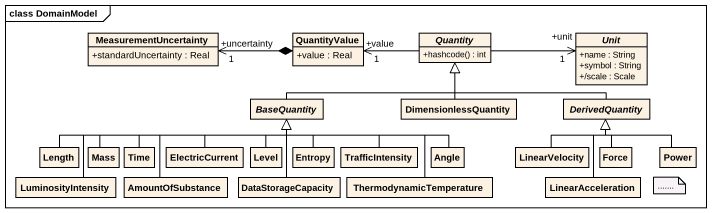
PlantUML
@startuml
mainframe class DomainModel
hide circle
hide empty members
skinparam classAttributeIconSize 0
class MeasurementUncertainty {
  +standardUncertainty : Real
}
class QuantityValue {
  +value : Real
}
abstract class Quantity {
  +hashcode() : int
}
abstract class Unit {
  +name : String
  +symbol : String
  +/scale : Scale
}
abstract class BaseQuantity
class DimensionlessQuantity
abstract class DerivedQuantity
class Length
class Mass
class Time
class ElectricCurrent
class Level
class Entropy
class TrafficIntensity
class Angle
class LinearVelocity
class Force
class Power
class LuminosityIntensity
class AmountOfSubstance
class DataStorageCapacity
class ThermodynamicTemperature
class LinearAcceleration
QuantityValue *-left-> "1\n+uncertainty" MeasurementUncertainty
Quantity -left-> "1\n+value" QuantityValue
Quantity -right-> "1\n+unit" Unit
BaseQuantity -right-|> Quantity
DimensionlessQuantity -up-|> Quantity
DerivedQuantity -left-|> Quantity
Length -right-|> BaseQuantity
Mass -right-|> BaseQuantity
Time -right-|> BaseQuantity
ElectricCurrent -right-|> BaseQuantity
Level -up-|> BaseQuantity
Entropy -up-|> BaseQuantity
TrafficIntensity -left-|> BaseQuantity
Angle -left-|> BaseQuantity
LinearVelocity -up-|> DerivedQuantity
Force -up-|> DerivedQuantity
Power -up-|> DerivedQuantity
LuminosityIntensity -right-|> BaseQuantity
AmountOfSubstance -up-|> BaseQuantity
DataStorageCapacity -up-|> BaseQuantity
ThermodynamicTemperature -left-|> BaseQuantity
LinearAcceleration -up-|> DerivedQuantity
note as N1
  ~.......
end note
@enduml
